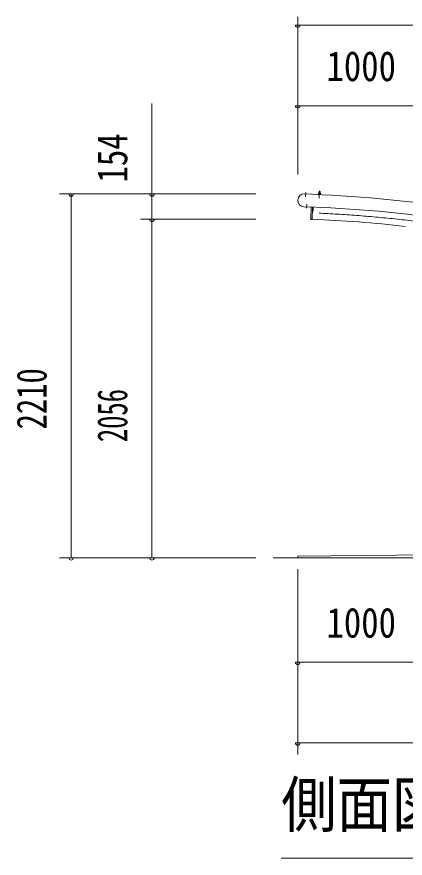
# Model space of a CAD drawing. Units: millimetres, scale not verified, with parts at other scales. Extents: x -32469 to 32469, y -14700 to 14700.
# Drawn here: x 4050 to 6407, y 1303 to 6414 of the extents above; entities that cross this region are included whole.
import ezdxf
from ezdxf.enums import TextEntityAlignment as Align

# ---------------------------------------------------------------- set-up
doc = ezdxf.new("R2010")
doc.units = ezdxf.units.MM
doc.header["$LTSCALE"] = 50
doc.linetypes.add('USER3', pattern=[24, 12, -5, 2, -5])
for name, color, linetype, lineweight in [('0-2_1-0BOLD', 7, 'Continuous', 18), ('0-3_1-2CENTER', 3, 'USER3', 18), ('0-4_1-4THIN', 4, 'Continuous', 18), ('0-5_1-5DIM', 3, 'Continuous', 18)]:
    doc.layers.add(name, color=color, linetype=linetype, lineweight=lineweight)
doc.styles.add('ＭＳ ゴシック', font='')
doc.styles.get('ＭＳ ゴシック').set_extended_font_data('MS Gothic')

msp = doc.modelspace()

# ---------------------------------------------------------------- linework, layer by layer
at = {"layer": '0-2_1-0BOLD'}
for p, q in [((5883.93, 5341.87), (5883.75, 5337.36)), ((5884.22, 5352.35), (5890.22, 5352.12)), ((5889.52, 5337.14), (5889.7, 5341.64)), ((5838.51, 5257.97), (5792.55, 5259.76)), ((5834.5, 5184.91), (5837.32, 5258.02)), ((5838.53, 5258.46), (5838.51, 5257.97)), ((5605.06, 3127.54), (9905.07, 3127.54))]:
    msp.add_line(p, q, dxfattribs=at)
for points in [[(5795.58, 5337.7), (5841.55, 5335.91), (5841.53, 5335.4)], [(5880.89, 5337.48), (5881.07, 5341.98), (5881.93, 5342.44), (5891.73, 5342.06), (5892.56, 5341.53), (5892.38, 5337.03)], [(5889.83, 5342.13), (5890.22, 5352.12), (5889.26, 5353.16), (5885.26, 5353.32), (5884.22, 5352.35), (5883.83, 5342.36)], [(5845.33, 5258.2), (5842.44, 5183.1), (5835.94, 5183.35)], [(5848.52, 5258.07), (5847.63, 5235.09), (5844.43, 5235.22), (5845.33, 5258.2)], [(7755.06, 3157.54), (5755.07, 3137.54), (5755.07, 3127.54)]]:
    msp.add_lwpolyline(points, dxfattribs=at)
msp.add_lwpolyline([(5880.33, 5335.9), (5892.82, 5335.41), (5892.88, 5337.01), (5880.39, 5337.49)], close=True, dxfattribs=at)
for centre, radius, start, end in [((5794.06, 5298.73), 39, 87.76833, 267.76833), ((5555.06, -2272.36), 7613.15, 73.55577, 87.8436), ((5880.54, 5334.89), 1, 87.76833, 267.76833), ((5882.42, 5340.08), 2.33, 49.92583, 87.76833), ((5886.49, 5333.52), 8.74, 68.47223, 107.06442), ((5891.06, 5339.75), 2.33, 87.76833, 125.61082), ((5892.53, 5334.42), 1, 267.76834, 87.76833), ((5555.06, -2272.36), 7536.15, 73.66959, 87.84436), ((5836, 5184.85), 1.5, 177.79263, 267.79263), ((5555.06, -2272.36), 7461.85, 83.44476, 87.79263)]:
    msp.add_arc(centre, radius, start, end, dxfattribs=at)
at = {"layer": '0-3_1-2CENTER'}
for p, q in [((5802.94, 5321), (5803.91, 5345.98)), ((5887.38, 5356.24), (5885.63, 5311.5)), ((5808.2, 5250.54), (5809.17, 5275.53))]:
    msp.add_line(p, q, dxfattribs=at)
msp.add_arc((5555.06, -2272.36), 7500, 73.71976, 87.96529, dxfattribs=at)
at = {"layer": '0-4_1-4THIN'}
for p, q in [((5884.37, 5342.34), (5884.79, 5352.88)), ((5889.7, 5352.69), (5889.29, 5342.15))]:
    msp.add_line(p, q, dxfattribs=at)
at = {"layer": '0-5_1-5DIM'}
for p, q in [((5755.07, 6413.54), (5755.07, 5456.7)), ((5769.07, 6363.54), (5741.07, 6363.54)), ((9755.06, 6363.54), (5755.07, 6363.54)), ((4870.06, 5887.04), (4870.06, 3127.54)), ((5769.07, 5873.54), (5741.07, 5873.54)), ((5755.07, 5873.54), (6755.07, 5873.54)), ((5500.06, 5337.54), (4310.06, 5337.54)), ((4394.06, 5337.54), (4366.06, 5337.54)), ((4380.06, 5337.54), (4380.06, 3127.54)), ((4884.06, 5337.54), (4856.06, 5337.54)), ((5500.06, 5183.54), (4800.06, 5183.54)), ((4884.06, 5183.54), (4856.06, 5183.54)), ((4310.06, 3127.54), (5500.06, 3127.54)), ((4394.06, 3127.54), (4366.06, 3127.54)), ((4884.06, 3127.54), (4856.06, 3127.54)), ((5755.07, 3057.54), (5755.07, 1932.54)), ((5769.07, 2492.54), (5741.07, 2492.54)), ((5755.07, 2492.54), (6755.07, 2492.54)), ((5769.07, 2002.54), (5741.07, 2002.54)), ((5755.07, 2002.54), (9755.06, 2002.54)), ((5655.06, 1302.54), (9855.06, 1302.54))]:
    msp.add_line(p, q, dxfattribs=at)
for centre in [(5755.07, 6363.54), (5755.07, 5873.54), (4380.06, 5337.54), (4870.06, 5337.54), (4870.06, 5183.54), (4380.06, 3127.54), (4870.06, 3127.54), (5755.07, 2492.54), (5755.07, 2002.54)]:
    msp.add_arc(centre, 14, 180, 0, dxfattribs=at)

# ---------------------------------------------------------------- texts
at = {"layer": '0-5_1-5DIM', "color": 7, "style": 'ＭＳ ゴシック'}
for s, height, width, p in [('1000', 182.3, 0.85, (5929.57, 5968.41)), ('1000', 182.3, 0.85, (5929.57, 2587.41)), ('側面図\u3000Ｓ＝１／７０', 273.5, 0.9, (5655.06, 1409.85))]:
    msp.add_text(s, height=height, dxfattribs=dict(at, width=width)).set_placement(p, align=Align.BOTTOM_LEFT)
for s, width, p in [('154', 0.8, (4775.19, 5407.54)), ('2210', 0.75, (4285.19, 3907.04)), ('2056', 0.65, (4775.19, 3830.04))]:
    msp.add_text(s, height=182.3, rotation=90, dxfattribs=dict(at, width=width)).set_placement(p, align=Align.BOTTOM_LEFT)

doc.saveas('drawing.dxf')
